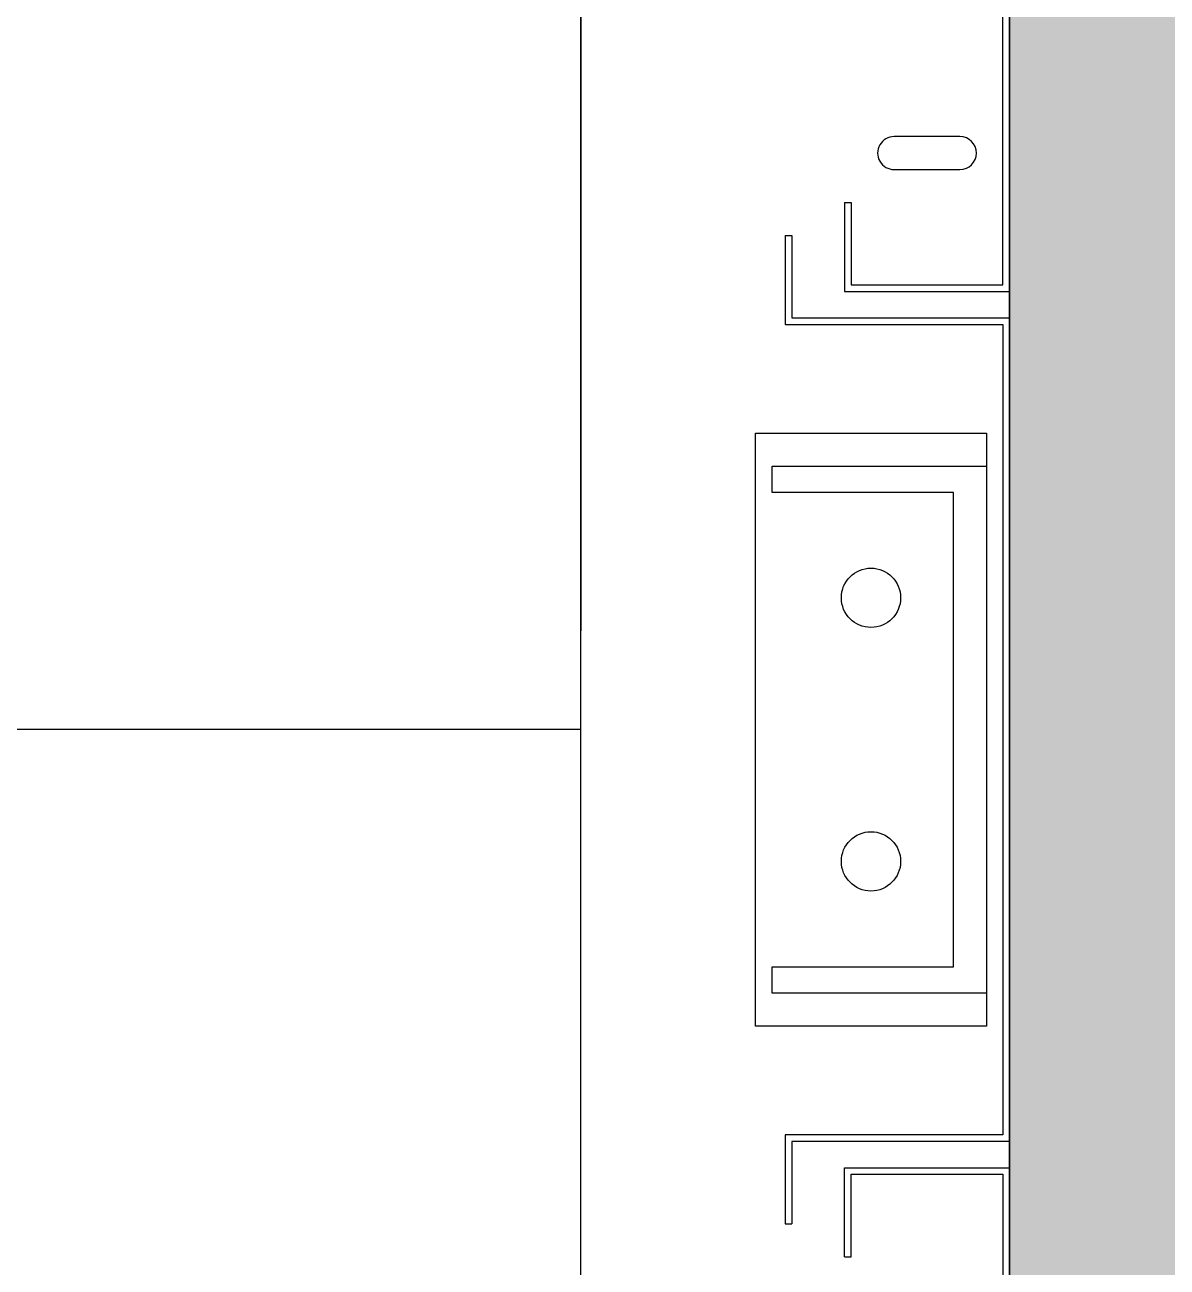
# Model space of a CAD drawing. Header units: metres. Extents: x 27859 to 32645, y 1492 to 8791.
# Drawn here: x 30571.5 to 30918.2, y 5569.2 to 5946.3 of the extents above; entities that cross this region are included whole.
import ezdxf

# ---------------------------------------------------------------- set-up
doc = ezdxf.new("R2010")
doc.units = ezdxf.units.M
doc.linetypes.add('CENTER', pattern=[2, 1.25, -0.25, 0.25, -0.25])
doc.layers.add('E-EQPT', color=190, linetype='Continuous')
doc.layers.add('Flat Sheet', color=7, linetype='Continuous')
doc.layers.add('E-HAT', color=253, linetype='CENTER', lineweight=15)

# ---------------------------------------------------------------- blocks, each defined once
blk = doc.blocks.new('A$C54EF1C10')
at = {"layer": 'Flat Sheet'}
for p, q in [((-0.5, 2), (-0.5, 0)), ((-0.5, 2), (-0.5, 0)), ((0.5, 0), (0.5, 2)), ((0.5, 0), (0.5, 2))]:
    blk.add_line(p, q, dxfattribs=at)
for centre, start, end in [((0, 2), 0, 180), ((0, 2), 0, 180), ((0, 0), 180, 0), ((0, 0), 180, 0)]:
    blk.add_arc(centre, 0.5, start, end, dxfattribs=at)
blk = doc.blocks.new('EDG')
at = {"color": 0}
for p, q in [((0, 4749.99, 1), (0, 900, 1)), ((130, 4750, 1), (130, 900, 1)), ((0, 1908, 1), (0, 2642, 1)), ((2, 1910, 1), (2, 2640, 1)), ((48, 1935, 1), (48, 1910, 1)), ((50, 1935, 1), (48, 1935, 1)), ((50, 1935, 1), (50, 1908, 1)), ((66, 1900, 1), (66, 1925, 1)), ((68, 1925, 1), (66, 1925, 1)), ((68, 1898, 1), (68, 1925, 1)), ((48, 1910, 1), (2, 1910, 1)), ((50, 1908, 1), (0, 1908, 1)), ((0, 1650, 1), (0, 1900, 1)), ((0, 1900, 1), (66, 1900, 1)), ((2, 1652, 1), (2, 1898, 1)), ((2, 1898, 1), (68, 1898, 1)), ((130, 1775, 1), (1499.99, 1775, 1)), ((68, 1652, 1), (2, 1652, 1)), ((68, 1625, 1), (68, 1652, 1)), ((66, 1650, 1), (0, 1650, 1)), ((66, 1625, 1), (66, 1650, 1)), ((50, 1642, 1), (0, 1642, 1)), ((0, 1642, 1), (0, 908, 1)), ((50, 1615, 1), (50, 1642, 1)), ((48, 1640, 1), (2, 1640, 1)), ((2, 1640, 1), (2, 910, 1)), ((48, 1615, 1), (48, 1640, 1)), ((68, 1625, 1), (66, 1625, 1)), ((50, 1615, 1), (48, 1615, 1))]:
    blk.add_line(p, q, dxfattribs=at)
at = {"color": 0, "linetype": 'ByBlock'}
for p, q in [((7, 1685, 1), (7, 1865, 1)), ((7, 1865, 1), (77, 1865, 1)), ((77, 1865, 1), (77, 1685, 1)), ((7, 1855, 1), (72, 1855, 1)), ((72, 1855, 1), (72, 1847, 1)), ((72, 1847, 1), (17, 1847, 1)), ((17, 1847, 1), (17, 1703, 1)), ((130, 1775, 1), (130, 1505, 1)), ((130, 1505, 1), (130, 1745, 1)), ((17, 1703, 1), (72, 1703, 1)), ((72, 1703, 1), (72, 1695, 1)), ((72, 1695, 1), (7, 1695, 1)), ((77, 1685, 1), (7, 1685, 1))]:
    blk.add_line(p, q, dxfattribs=at)
at = {"elevation": 1}
blk.add_lwpolyline([(1629.99, 4750), (1629.99, 0), (0, 0), (0, 4750)], close=True, dxfattribs=at)
at = {"color": 8, "lineweight": 5, "elevation": 1}
blk.add_lwpolyline([(0, 4750), (1629.99, 4750), (1629.99, 0), (0, 0)], close=True, dxfattribs=at)
at = {"color": 0, "linetype": 'ByBlock'}
for centre in [(42, 1815, 1), (42, 1735, 1)]:
    blk.add_circle(centre, 9, dxfattribs=at)
at = {"color": 0, "xscale": 10, "yscale": 10, "zscale": 10, "rotation": 89.99999999999999}
blk.add_blockref('A$C54EF1C10', (35, 1600, 1), dxfattribs=at)

msp = doc.modelspace()

# ---------------------------------------------------------------- hatches: boundary and pattern name
at = {"layer": 'E-HAT', "linetype": 'Continuous'}
h = msp.add_hatch(dxfattribs=at)
h.set_pattern_fill('AR-CONC', color=8, scale=40, angle=90)
h.set_pattern_definition([(140, (30868.3, 2757.35), (25.101, 286.904), [30, -330]), (85, (30868.3, 2757.35), (-300.877, -55.5), [24, -264]), (190.4514, (30870.4, 2781.26), (-275.776, 231.404), [25.496, -280.457]), (136.184, (30788.3, 2757.35), (66.208, 426.897), [45, -495]), (186.636, (30793.8, 2792.93), (-389.647, 373.865), [38.244, -420.686]), (81.184, (30788.3, 2757.35), (-389.647, 373.865), [36, -396]), (111, (30808.3, 2797.35), (161.0476, 238.763), [30, -330]), (56, (30808.3, 2797.35), (-290.06, 97.326), [24, -264]), (161.4514, (30821.72, 2817.25), (-129.012, 336.089), [25.496, -280.457]), (127.5, (30868.3, 2757.35), (-133.1575, 4.864), [0, -260.8, 0, -268, 0, -265]), (97.5, (30868.3, 2757.35), (-157.7647, 105.2278), [0, -152.8, 0, -254.8, 0, -101]), (57.5, (30868.3, 2668.15), (9.022, 213.529), [0, -100, 0, -312, 0, -414]), (47.5, (30868.3, 2628.15), (-40.042, 233.2745), [0, -130, 0, -207.2, 0, -294])])
h.paths.add_polyline_path([(32053.3, 1585.35), (28053.3, 1585.35), (28053.3, 2085.35), (28638.3, 2085.35), (28638.3, 8185.35), (28053.3, 8185.35), (28053.3, 8685.35), (32053.3, 8685.35), (32053.3, 8185.35), (31468.3, 8185.35), (31468.3, 2085.35), (32053.3, 2085.35)])

# ---------------------------------------------------------------- next in the draw order: wipeouts: each hides what was drawn before it
msp.add_wipeout([(30870.3, 2757.35), (29240.32, 2757.35), (29240.32, 7507.34), (30870.3, 7507.34)]).translate(0, 0, -732205.32).dxf.layer = 'E-EQPT'

# ---------------------------------------------------------------- next in the draw order: linework, layer by layer
at = {"layer": 'E-EQPT', "elevation": -732205.32}
msp.add_lwpolyline([(30870.3, 2757.35), (29240.32, 2757.35), (29240.32, 7507.34), (30870.3, 7507.34)], close=True, dxfattribs=at)

# ---------------------------------------------------------------- next in the draw order: block references
at = {"layer": 'E-EQPT', "rotation": 180}
msp.add_blockref('EDG', (30870.3, 7507.34, -732206.32), dxfattribs=at)

doc.saveas('drawing.dxf')
